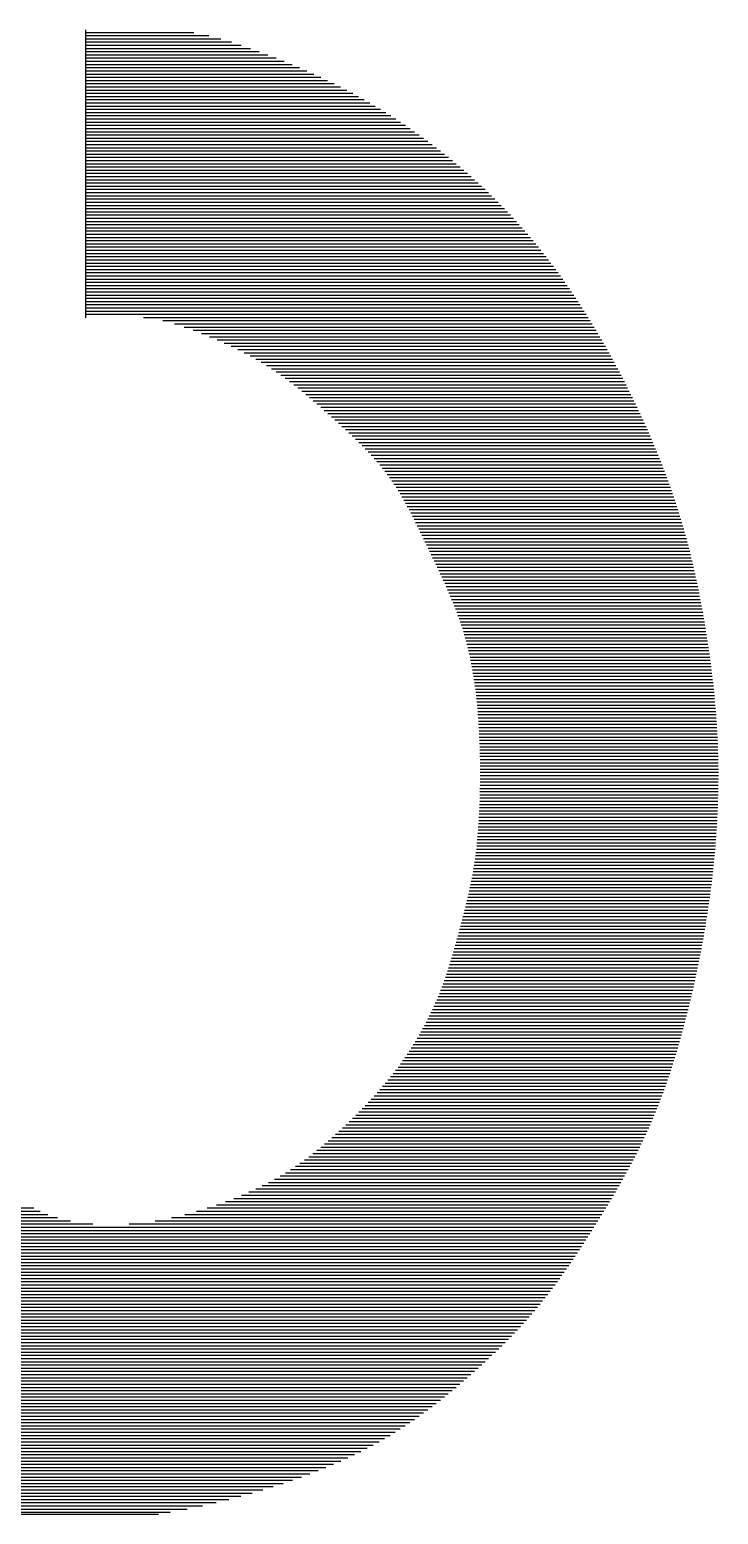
# Model space of a CAD drawing. Extents: x -2502 to 14741, y -2417 to 9756.
# Drawn here: x 8803.01 to 8817.53, y 1154.45 to 1185.73 of the extents above; entities that cross this region are included whole.
import ezdxf
from ezdxf.enums import TextEntityAlignment as Align
from ezdxf.xclip import XClip

# ---------------------------------------------------------------- set-up
doc = ezdxf.new("R2010")
doc.units = 0
doc.header["$LTSCALE"] = 60
doc.header["$MEASUREMENT"] = 0
doc.header["$XCLIPFRAME"] = 0
doc.layers.get('0').update_dxf_attribs({"linetype": 'CONTINUOUS'})
doc.layers.add('2017_67-102$0$RLA-FORMATO', color=7, linetype='CONTINUOUS')
doc.layers.add('2017_67-102$0$RLA-LOGO', color=7, linetype='CONTINUOUS')
doc.styles.add('2017_67-102$0$ROMAND', font='romand', dxfattribs={"height": 31.5})
doc.styles.add('2017_67-102$0$ROMANS', font='ROMANS.shx', dxfattribs={"height": 16.875})

# ---------------------------------------------------------------- blocks, each defined once
blk = doc.blocks.new('2017_67-102$0$viñeta-rl')
at = {"layer": '2017_67-102$0$RLA-LOGO', "color": 8, "true_color": 0x707070}
for p, q in [((-129.55, 269.884), (-129.55, 266.453)), ((-129.505, 269.892), (-129.505, 266.468)), ((-129.46, 269.899), (-129.46, 266.483)), ((-129.415, 269.907), (-129.415, 266.497)), ((-129.37, 269.914), (-129.37, 266.51)), ((-129.325, 269.921), (-129.325, 266.523)), ((-129.28, 269.928), (-129.28, 266.536)), ((-129.235, 269.935), (-129.235, 266.547)), ((-129.19, 269.942), (-129.19, 266.559)), ((-129.145, 269.948), (-129.145, 266.57)), ((-129.1, 269.955), (-129.1, 266.58)), ((-129.055, 269.961), (-129.055, 266.59)), ((-129.01, 269.967), (-129.01, 266.599)), ((-128.965, 269.973), (-128.965, 266.608)), ((-128.92, 269.979), (-128.92, 266.616)), ((-128.875, 269.985), (-128.875, 266.624)), ((-128.83, 269.99), (-128.83, 266.632)), ((-128.785, 269.996), (-128.785, 266.639)), ((-128.74, 270.001), (-128.74, 266.646)), ((-128.695, 270.006), (-128.695, 266.653)), ((-128.65, 270.011), (-128.65, 266.659)), ((-128.605, 270.016), (-128.605, 266.665)), ((-128.56, 270.02), (-128.56, 266.671)), ((-128.515, 270.025), (-128.515, 266.676)), ((-128.47, 270.029), (-128.47, 266.681)), ((-128.425, 270.033), (-128.425, 266.686)), ((-128.38, 270.037), (-128.38, 266.69)), ((-128.335, 270.041), (-128.335, 266.694)), ((-128.29, 270.045), (-128.29, 266.698)), ((-128.245, 270.048), (-128.245, 266.702)), ((-128.2, 270.051), (-128.2, 266.705)), ((-128.155, 270.055), (-128.155, 266.708)), ((-128.11, 270.058), (-128.11, 266.711)), ((-128.065, 270.06), (-128.065, 266.714)), ((-128.02, 270.063), (-128.02, 266.717)), ((-127.975, 270.065), (-127.975, 266.719)), ((-127.93, 270.068), (-127.93, 266.721)), ((-127.885, 270.07), (-127.885, 266.723)), ((-127.84, 270.072), (-127.84, 266.725)), ((-127.795, 270.074), (-127.795, 266.727)), ((-127.75, 270.075), (-127.75, 266.728)), ((-127.705, 270.076), (-127.705, 266.729)), ((-127.66, 270.078), (-127.66, 266.73)), ((-127.615, 270.079), (-127.615, 266.731)), ((-127.57, 270.079), (-127.57, 266.732)), ((-127.525, 270.08), (-127.525, 266.732)), ((-127.48, 270.081), (-127.48, 266.733)), ((-127.435, 270.081), (-127.435, 266.733)), ((-127.39, 270.081), (-127.39, 266.733)), ((-127.345, 270.081), (-127.345, 266.732)), ((-127.3, 270.08), (-127.3, 266.732)), ((-127.255, 270.08), (-127.255, 266.731)), ((-127.21, 270.079), (-127.21, 266.73)), ((-127.165, 270.079), (-127.165, 266.729)), ((-127.12, 270.078), (-127.12, 266.728)), ((-127.075, 270.076), (-127.075, 266.727)), ((-127.03, 270.075), (-127.03, 266.726)), ((-126.985, 270.073), (-126.985, 266.724)), ((-126.94, 270.072), (-126.94, 266.722)), ((-126.895, 270.07), (-126.895, 266.72)), ((-126.85, 270.068), (-126.85, 266.718)), ((-126.805, 270.066), (-126.805, 266.716)), ((-126.76, 270.063), (-126.76, 266.713)), ((-126.715, 270.061), (-126.715, 266.71)), ((-126.67, 270.058), (-126.67, 266.707)), ((-126.625, 270.055), (-126.625, 266.704)), ((-126.58, 270.052), (-126.58, 266.701)), ((-126.535, 270.049), (-126.535, 266.697)), ((-126.49, 270.046), (-126.49, 266.693)), ((-126.445, 270.042), (-126.445, 266.688)), ((-126.4, 270.039), (-126.4, 266.684)), ((-126.355, 270.035), (-126.355, 266.679)), ((-126.31, 270.031), (-126.31, 266.673)), ((-126.265, 270.027), (-126.265, 266.668)), ((-126.22, 270.022), (-126.22, 266.661)), ((-126.175, 270.018), (-126.175, 266.655)), ((-126.13, 270.013), (-126.13, 266.648)), ((-126.085, 270.009), (-126.085, 266.641)), ((-126.04, 270.004), (-126.04, 266.633)), ((-125.995, 269.999), (-125.995, 266.625)), ((-125.95, 269.993), (-125.95, 266.616)), ((-125.905, 269.988), (-125.905, 266.607)), ((-125.86, 269.983), (-125.86, 266.598)), ((-125.815, 269.977), (-125.815, 266.589)), ((-125.77, 269.971), (-125.77, 266.579)), ((-125.725, 269.965), (-125.725, 266.569)), ((-125.68, 269.959), (-125.68, 266.558)), ((-125.635, 269.953), (-125.635, 266.547)), ((-125.59, 269.947), (-125.59, 266.537)), ((-125.545, 269.94), (-125.545, 266.525)), ((-125.5, 269.933), (-125.5, 266.514)), ((-125.455, 269.927), (-125.455, 266.503)), ((-125.41, 269.92), (-125.41, 266.491)), ((-125.365, 269.912), (-125.365, 266.479)), ((-125.32, 269.905), (-125.32, 266.467)), ((-125.275, 269.898), (-125.275, 266.455)), ((-125.23, 269.89), (-125.23, 266.443)), ((-125.185, 269.883), (-125.185, 266.431)), ((-130.54, 269.678), (-130.54, 266.021)), ((-130.495, 269.689), (-130.495, 266.043)), ((-130.45, 269.7), (-130.45, 266.064)), ((-130.405, 269.711), (-130.405, 266.086)), ((-130.36, 269.722), (-130.36, 266.108)), ((-130.315, 269.732), (-130.315, 266.129)), ((-130.27, 269.742), (-130.27, 266.15)), ((-130.225, 269.753), (-130.225, 266.172)), ((-130.18, 269.762), (-130.18, 266.193)), ((-130.135, 269.772), (-130.135, 266.213)), ((-130.09, 269.782), (-130.09, 266.234)), ((-130.045, 269.791), (-130.045, 266.254)), ((-130, 269.8), (-130, 266.274)), ((-129.955, 269.809), (-129.955, 266.294)), ((-129.91, 269.818), (-129.91, 266.313)), ((-129.865, 269.827), (-129.865, 266.332)), ((-129.82, 269.836), (-129.82, 266.351)), ((-129.775, 269.844), (-129.775, 266.369)), ((-129.73, 269.852), (-129.73, 266.387)), ((-129.685, 269.861), (-129.685, 266.404)), ((-129.64, 269.869), (-129.64, 266.421)), ((-129.595, 269.876), (-129.595, 266.437)), ((-125.14, 269.875), (-125.14, 266.419)), ((-125.095, 269.867), (-125.095, 266.406)), ((-125.05, 269.859), (-125.05, 266.394)), ((-125.005, 269.85), (-125.005, 266.381)), ((-124.96, 269.842), (-124.96, 266.369)), ((-124.915, 269.833), (-124.915, 266.356)), ((-124.87, 269.825), (-124.87, 266.343)), ((-124.825, 269.816), (-124.825, 266.33)), ((-124.78, 269.807), (-124.78, 266.316)), ((-124.735, 269.798), (-124.735, 266.303)), ((-124.69, 269.789), (-124.69, 266.288)), ((-124.645, 269.779), (-124.645, 266.274)), ((-124.6, 269.77), (-124.6, 266.259)), ((-124.555, 269.76), (-124.555, 266.244)), ((-124.51, 269.75), (-124.51, 266.228)), ((-124.465, 269.74), (-124.465, 266.212)), ((-124.42, 269.73), (-124.42, 266.195)), ((-124.375, 269.72), (-124.375, 266.177)), ((-124.33, 269.709), (-124.33, 266.159)), ((-124.285, 269.699), (-124.285, 266.141)), ((-124.24, 269.688), (-124.24, 266.122)), ((-124.195, 269.677), (-124.195, 266.102)), ((-131.26, 269.469), (-131.26, 265.659)), ((-131.215, 269.483), (-131.215, 265.684)), ((-131.17, 269.498), (-131.17, 265.708)), ((-131.125, 269.512), (-131.125, 265.733)), ((-131.08, 269.527), (-131.08, 265.756)), ((-131.035, 269.54), (-131.035, 265.78)), ((-130.99, 269.554), (-130.99, 265.803)), ((-130.945, 269.568), (-130.945, 265.825)), ((-130.9, 269.581), (-130.9, 265.847)), ((-130.855, 269.594), (-130.855, 265.869)), ((-130.81, 269.606), (-130.81, 265.891)), ((-130.765, 269.619), (-130.765, 265.913)), ((-130.72, 269.631), (-130.72, 265.935)), ((-130.675, 269.643), (-130.675, 265.956)), ((-130.63, 269.655), (-130.63, 265.978)), ((-130.585, 269.667), (-130.585, 266)), ((-124.15, 269.666), (-124.15, 266.082)), ((-124.105, 269.655), (-124.105, 266.061)), ((-124.06, 269.644), (-124.06, 266.04)), ((-124.015, 269.632), (-124.015, 266.018)), ((-123.97, 269.621), (-123.97, 265.996)), ((-123.925, 269.609), (-123.925, 265.972)), ((-123.88, 269.597), (-123.88, 265.949)), ((-123.835, 269.585), (-123.835, 265.924)), ((-123.79, 269.573), (-123.79, 265.899)), ((-123.745, 269.561), (-123.745, 265.874)), ((-123.7, 269.548), (-123.7, 265.847)), ((-123.655, 269.536), (-123.655, 265.82)), ((-123.61, 269.523), (-123.61, 265.793)), ((-123.565, 269.51), (-123.565, 265.764)), ((-123.52, 269.496), (-123.52, 265.735)), ((-123.475, 269.483), (-123.475, 265.705)), ((-123.43, 269.469), (-123.43, 265.674)), ((-131.845, 269.254), (-131.845, 265.243)), ((-131.8, 269.272), (-131.8, 265.282)), ((-131.755, 269.29), (-131.755, 265.321)), ((-131.71, 269.307), (-131.71, 265.357)), ((-131.665, 269.324), (-131.665, 265.393)), ((-131.62, 269.341), (-131.62, 265.427)), ((-131.575, 269.358), (-131.575, 265.459)), ((-131.53, 269.375), (-131.53, 265.491)), ((-131.485, 269.391), (-131.485, 265.521)), ((-131.44, 269.407), (-131.44, 265.55)), ((-131.395, 269.423), (-131.395, 265.579)), ((-131.35, 269.438), (-131.35, 265.606)), ((-131.305, 269.453), (-131.305, 265.633)), ((-123.385, 269.455), (-123.385, 265.643)), ((-123.34, 269.441), (-123.34, 265.611)), ((-123.295, 269.427), (-123.295, 265.578)), ((-123.25, 269.412), (-123.25, 265.544)), ((-123.205, 269.397), (-123.205, 265.509)), ((-123.16, 269.382), (-123.16, 265.473)), ((-123.115, 269.367), (-123.115, 265.437)), ((-123.07, 269.351), (-123.07, 265.399)), ((-123.025, 269.336), (-123.025, 265.361)), ((-122.98, 269.319), (-122.98, 265.322)), ((-122.935, 269.303), (-122.935, 265.283)), ((-122.89, 269.286), (-122.89, 265.242)), ((-122.845, 269.269), (-122.845, 265.201)), ((-132.295, 269.064), (-132.295, 264.79)), ((-132.25, 269.084), (-132.25, 264.839)), ((-132.205, 269.104), (-132.205, 264.887)), ((-132.16, 269.123), (-132.16, 264.935)), ((-132.115, 269.143), (-132.115, 264.982)), ((-132.07, 269.162), (-132.07, 265.028)), ((-132.025, 269.181), (-132.025, 265.073)), ((-131.98, 269.199), (-131.98, 265.117)), ((-131.935, 269.218), (-131.935, 265.16)), ((-131.89, 269.236), (-131.89, 265.202)), ((-122.8, 269.252), (-122.8, 265.158)), ((-122.755, 269.235), (-122.755, 265.116)), ((-122.71, 269.217), (-122.71, 265.072)), ((-122.665, 269.199), (-122.665, 265.028)), ((-122.62, 269.18), (-122.62, 264.983)), ((-122.575, 269.161), (-122.575, 264.937)), ((-122.53, 269.142), (-122.53, 264.89)), ((-122.485, 269.122), (-122.485, 264.843)), ((-122.44, 269.103), (-122.44, 264.796)), ((-122.395, 269.082), (-122.395, 264.747)), ((-122.35, 269.062), (-122.35, 264.698)), ((-132.745, 268.851), (-132.745, 264.28)), ((-132.7, 268.873), (-132.7, 264.334)), ((-132.655, 268.895), (-132.655, 264.387)), ((-132.61, 268.917), (-132.61, 264.439)), ((-132.565, 268.939), (-132.565, 264.491)), ((-132.52, 268.96), (-132.52, 264.542)), ((-132.475, 268.981), (-132.475, 264.592)), ((-132.43, 269.002), (-132.43, 264.642)), ((-132.385, 269.023), (-132.385, 264.692)), ((-132.34, 269.043), (-132.34, 264.741)), ((-122.305, 269.04), (-122.305, 264.648)), ((-122.26, 269.019), (-122.26, 264.598)), ((-122.215, 268.997), (-122.215, 264.545)), ((-122.17, 268.975), (-122.17, 264.492)), ((-122.125, 268.953), (-122.125, 264.437)), ((-122.08, 268.93), (-122.08, 264.381)), ((-122.035, 268.907), (-122.035, 264.323)), ((-121.99, 268.884), (-121.99, 264.263)), ((-121.945, 268.86), (-121.945, 264.2)), ((-133.15, 268.642), (-133.15, 263.729)), ((-133.105, 268.666), (-133.105, 263.799)), ((-133.06, 268.69), (-133.06, 263.866)), ((-133.015, 268.714), (-133.015, 263.93)), ((-132.97, 268.737), (-132.97, 263.993)), ((-132.925, 268.761), (-132.925, 264.053)), ((-132.88, 268.784), (-132.88, 264.112)), ((-132.835, 268.806), (-132.835, 264.169)), ((-132.79, 268.829), (-132.79, 264.225)), ((-121.9, 268.836), (-121.9, 264.135)), ((-121.855, 268.811), (-121.855, 264.066)), ((-121.81, 268.787), (-121.81, 263.995)), ((-121.765, 268.762), (-121.765, 263.92)), ((-121.72, 268.737), (-121.72, 263.841)), ((-121.675, 268.711), (-121.675, 263.757)), ((-121.63, 268.685), (-121.63, 263.67)), ((-121.585, 268.659), (-121.585, 263.578)), ((-121.54, 268.633), (-121.54, 263.48)), ((-133.51, 268.442), (-133.51, 263.034)), ((-133.465, 268.468), (-133.465, 263.136)), ((-133.42, 268.493), (-133.42, 263.234)), ((-133.375, 268.519), (-133.375, 263.326)), ((-133.33, 268.544), (-133.33, 263.415)), ((-133.285, 268.569), (-133.285, 263.499)), ((-133.24, 268.594), (-133.24, 263.579)), ((-133.195, 268.618), (-133.195, 263.656)), ((-121.495, 268.607), (-121.495, 263.377)), ((-121.45, 268.58), (-121.45, 263.268)), ((-121.405, 268.553), (-121.405, 263.152)), ((-121.36, 268.526), (-121.36, 263.028)), ((-121.315, 268.499), (-121.315, 262.894)), ((-121.27, 268.471), (-121.27, 262.747)), ((-121.225, 268.444), (-121.225, 262.583)), ((-133.87, 268.225), (-133.87, 261.187)), ((-133.825, 268.253), (-133.825, 261.999)), ((-133.78, 268.281), (-133.78, 262.27)), ((-133.735, 268.308), (-133.735, 262.436)), ((-133.69, 268.335), (-133.69, 262.573)), ((-133.645, 268.362), (-133.645, 262.697)), ((-133.6, 268.389), (-133.6, 262.815)), ((-133.555, 268.416), (-133.555, 262.927)), ((-121.18, 268.416), (-121.18, 262.394)), ((-121.135, 268.388), (-121.135, 262.162)), ((-121.09, 268.36), (-121.09, 261.801)), ((-121.045, 268.331), (-121.045, 245.081)), ((-121, 268.303), (-121, 245.136)), ((-120.955, 268.274), (-120.955, 245.192)), ((-120.91, 268.246), (-120.91, 245.252)), ((-120.865, 268.217), (-120.865, 245.314)), ((-134.185, 268.019), (-134.185, 261.187)), ((-134.14, 268.049), (-134.14, 261.187)), ((-134.095, 268.079), (-134.095, 261.187)), ((-134.05, 268.109), (-134.05, 261.187)), ((-134.005, 268.138), (-134.005, 261.187)), ((-133.96, 268.167), (-133.96, 261.187)), ((-133.915, 268.196), (-133.915, 261.187)), ((-120.82, 268.188), (-120.82, 245.38)), ((-120.775, 268.159), (-120.775, 245.151)), ((-120.73, 268.129), (-120.73, 244.82)), ((-120.685, 268.099), (-120.685, 244.579)), ((-120.64, 268.069), (-120.64, 244.347)), ((-120.595, 268.039), (-120.595, 244.122)), ((-120.55, 268.009), (-120.55, 243.905)), ((-134.5, 267.795), (-134.5, 261.187)), ((-134.455, 267.828), (-134.455, 261.187)), ((-134.41, 267.861), (-134.41, 261.187)), ((-134.365, 267.893), (-134.365, 261.187)), ((-134.32, 267.925), (-134.32, 261.187)), ((-134.275, 267.957), (-134.275, 261.187)), ((-134.23, 267.988), (-134.23, 261.187)), ((-120.505, 267.978), (-120.505, 243.697)), ((-120.46, 267.947), (-120.46, 243.5)), ((-120.415, 267.915), (-120.415, 243.323)), ((-120.37, 267.883), (-120.37, 243.17)), ((-120.325, 267.851), (-120.325, 243.039)), ((-120.28, 267.818), (-120.28, 242.926)), ((-134.77, 267.587), (-134.77, 261.187)), ((-134.725, 267.623), (-134.725, 261.187)), ((-134.68, 267.659), (-134.68, 261.187)), ((-134.635, 267.693), (-134.635, 261.187)), ((-134.59, 267.728), (-134.59, 261.187)), ((-134.545, 267.762), (-134.545, 261.187)), ((-120.235, 267.785), (-120.235, 242.827)), ((-120.19, 267.751), (-120.19, 242.74)), ((-120.145, 267.717), (-120.145, 242.661)), ((-120.1, 267.683), (-120.1, 242.588)), ((-120.055, 267.647), (-120.055, 242.52)), ((-120.01, 267.611), (-120.01, 242.456)), ((-134.995, 267.401), (-134.995, 261.187)), ((-134.95, 267.439), (-134.95, 261.187)), ((-134.905, 267.477), (-134.905, 261.187)), ((-134.86, 267.514), (-134.86, 261.187)), ((-134.815, 267.551), (-134.815, 261.187)), ((-119.965, 267.575), (-119.965, 242.395)), ((-119.92, 267.538), (-119.92, 242.338)), ((-119.875, 267.5), (-119.875, 242.283)), ((-119.83, 267.461), (-119.83, 242.23)), ((-119.785, 267.422), (-119.785, 242.179)), ((-119.74, 267.382), (-119.74, 242.13)), ((-135.22, 267.201), (-135.22, 261.187)), ((-135.175, 267.242), (-135.175, 261.187)), ((-135.13, 267.282), (-135.13, 261.187)), ((-135.085, 267.323), (-135.085, 261.187)), ((-135.04, 267.362), (-135.04, 261.187)), ((-119.695, 267.342), (-119.695, 242.082)), ((-119.65, 267.301), (-119.65, 242.035)), ((-119.605, 267.259), (-119.605, 241.99)), ((-119.56, 267.216), (-119.56, 241.946)), ((-119.515, 267.173), (-119.515, 241.903)), ((-135.445, 266.985), (-135.445, 261.187)), ((-135.4, 267.029), (-135.4, 261.187)), ((-135.355, 267.073), (-135.355, 261.187)), ((-135.31, 267.116), (-135.31, 261.187)), ((-135.265, 267.159), (-135.265, 261.187)), ((-119.47, 267.129), (-119.47, 241.861)), ((-119.425, 267.084), (-119.425, 241.82)), ((-119.38, 267.039), (-119.38, 241.781)), ((-119.335, 266.993), (-119.335, 241.742)), ((-135.67, 266.753), (-135.67, 261.187)), ((-135.625, 266.801), (-135.625, 261.187)), ((-135.58, 266.848), (-135.58, 261.187)), ((-135.535, 266.894), (-135.535, 261.187)), ((-135.49, 266.94), (-135.49, 261.187)), ((-119.29, 266.947), (-119.29, 241.705)), ((-119.245, 266.899), (-119.245, 241.67)), ((-119.2, 266.852), (-119.2, 241.635)), ((-119.155, 266.803), (-119.155, 241.602)), ((-119.11, 266.754), (-119.11, 241.57)), ((-135.85, 266.554), (-135.85, 261.187)), ((-135.805, 266.605), (-135.805, 261.187)), ((-135.76, 266.655), (-135.76, 261.187)), ((-135.715, 266.705), (-135.715, 261.187)), ((-119.065, 266.704), (-119.065, 241.54)), ((-119.02, 266.654), (-119.02, 241.511)), ((-118.975, 266.603), (-118.975, 241.483)), ((-118.93, 266.552), (-118.93, 241.457)), ((-136.03, 266.343), (-136.03, 261.187)), ((-135.985, 266.397), (-135.985, 261.187)), ((-135.94, 266.45), (-135.94, 261.187)), ((-135.895, 266.503), (-135.895, 261.187)), ((-118.885, 266.5), (-118.885, 241.431)), ((-118.84, 266.447), (-118.84, 241.407)), ((-118.795, 266.394), (-118.795, 241.385)), ((-118.75, 266.34), (-118.75, 241.363)), ((-136.165, 266.175), (-136.165, 261.187)), ((-136.12, 266.232), (-136.12, 261.187)), ((-136.075, 266.288), (-136.075, 261.187)), ((-118.705, 266.285), (-118.705, 241.343)), ((-118.66, 266.23), (-118.66, 241.324)), ((-118.615, 266.173), (-118.615, 241.306)), ((-136.345, 265.937), (-136.345, 261.187)), ((-136.3, 265.998), (-136.3, 261.187)), ((-136.255, 266.058), (-136.255, 261.187)), ((-136.21, 266.117), (-136.21, 261.187)), ((-118.57, 266.116), (-118.57, 241.29)), ((-118.525, 266.057), (-118.525, 241.275)), ((-118.48, 265.998), (-118.48, 241.261)), ((-118.435, 265.937), (-118.435, 241.249)), ((-136.48, 265.747), (-136.48, 261.187)), ((-136.435, 265.812), (-136.435, 261.187)), ((-136.39, 265.875), (-136.39, 261.187)), ((-118.39, 265.875), (-118.39, 241.237)), ((-118.345, 265.811), (-118.345, 241.227)), ((-118.3, 265.746), (-118.3, 241.218)), ((-136.615, 265.546), (-136.615, 261.187)), ((-136.57, 265.615), (-136.57, 261.187)), ((-136.525, 265.682), (-136.525, 261.187)), ((-118.255, 265.679), (-118.255, 241.21)), ((-118.21, 265.61), (-118.21, 241.203)), ((-118.165, 265.539), (-118.165, 241.196)), ((-136.75, 265.332), (-136.75, 261.187)), ((-136.705, 265.405), (-136.705, 261.187)), ((-136.66, 265.477), (-136.66, 261.187)), ((-118.12, 265.466), (-118.12, 241.19)), ((-118.075, 265.39), (-118.075, 241.184)), ((-118.03, 265.311), (-118.03, 241.178)), ((-136.885, 265.103), (-136.885, 261.187)), ((-136.84, 265.182), (-136.84, 261.187)), ((-136.795, 265.258), (-136.795, 261.187)), ((-117.985, 265.229), (-117.985, 241.173)), ((-117.94, 265.145), (-117.94, 241.167)), ((-136.975, 264.941), (-136.975, 261.187)), ((-136.93, 265.023), (-136.93, 261.187)), ((-117.895, 265.057), (-117.895, 241.162)), ((-117.85, 264.966), (-117.85, 241.157)), ((-137.11, 264.681), (-137.11, 261.187)), ((-137.065, 264.77), (-137.065, 261.187)), ((-137.02, 264.857), (-137.02, 261.187)), ((-117.805, 264.872), (-117.805, 241.152)), ((-117.76, 264.774), (-117.76, 241.147)), ((-117.715, 264.672), (-117.715, 241.142)), ((-137.2, 264.494), (-137.2, 261.187)), ((-137.155, 264.589), (-137.155, 261.187)), ((-117.67, 264.565), (-117.67, 241.138)), ((-137.29, 264.297), (-137.29, 261.187)), ((-137.245, 264.397), (-137.245, 261.187)), ((-117.625, 264.455), (-117.625, 241.133)), ((-117.58, 264.34), (-117.58, 241.129)), ((-137.38, 264.088), (-137.38, 261.187)), ((-137.335, 264.194), (-137.335, 261.187)), ((-117.535, 264.219), (-117.535, 241.125)), ((-117.49, 264.094), (-117.49, 241.121)), ((-137.47, 263.865), (-137.47, 261.187)), ((-137.425, 263.978), (-137.425, 261.187)), ((-117.445, 263.962), (-117.445, 241.117)), ((-137.56, 263.628), (-137.56, 261.187)), ((-137.515, 263.749), (-137.515, 261.187)), ((-117.4, 263.825), (-117.4, 241.113)), ((-117.355, 263.68), (-117.355, 241.11)), ((-137.605, 263.504), (-137.605, 261.187)), ((-117.31, 263.528), (-117.31, 241.106)), ((-137.695, 263.237), (-137.695, 261.187)), ((-137.65, 263.375), (-137.65, 261.187)), ((-117.265, 263.369), (-117.265, 241.103)), ((-137.74, 263.088), (-137.74, 261.187)), ((-117.22, 263.2), (-117.22, 241.1)), ((-117.175, 263.021), (-117.175, 241.098)), ((-137.785, 262.918), (-137.785, 261.187)), ((-117.13, 262.829), (-117.13, 241.095)), ((-137.83, 262.709), (-137.83, 261.187)), ((-117.085, 262.616), (-117.085, 241.093)), ((-117.04, 262.373), (-117.04, 241.091)), ((-117.016, 246.625), (-117.016, 262.21)), ((-137.872, 261.187), (-133.826, 261.187)), ((-121.09, 261.286), (-121.09, 256.698)), ((-121.135, 260.974), (-121.135, 256.686)), ((-121.18, 260.793), (-121.18, 256.674)), ((-121.27, 260.548), (-121.27, 256.646)), ((-121.225, 260.656), (-121.225, 256.66)), ((-121.315, 260.46), (-121.315, 256.631))]:
    blk.add_line(p, q, dxfattribs=at)
at = {"layer": '2017_67-102$0$RLA-FORMATO', "color": 4, "style": '2017_67-102$0$ROMAND'}
for tag, p in [('DESAR', (-1255.783, 233.263)), ('PRELIM', (-1123.111, 233.263)), ('PROP', (-989.639, 233.263)), ('CONST', (-823.737, 233.263))]:
    blk.add_attdef(tag, p, '', height=16, dxfattribs=at)
at = {"layer": '2017_67-102$0$RLA-FORMATO', "color": 2, "style": '2017_67-102$0$ROMANS'}
for tag, p, height in [('REVNO1', (-1394.08, 180.648), 10), ('DETNO1', (-1358.401, 180.648), 10), ('FECHA1', (-880.483, 180.648), 10), ('REVNO2', (-1394.08, 155.648), 10), ('DETNO2', (-1358.401, 155.648), 10), ('FECHA2', (-880.483, 155.648), 10), ('REVNO3', (-1394.08, 130.649), 10), ('DETNO3', (-1358.401, 130.649), 10), ('FECHA3', (-880.483, 130.649), 10), ('REVNO4', (-1394.08, 105.649), 10), ('DETNO4', (-1358.401, 105.649), 10), ('FECHA4', (-880.483, 105.649), 10), ('REVNO5', (-1394.08, 80.649), 11.25), ('DETNO5', (-1358.401, 80.649), 10), ('FECHA5', (-880.483, 80.649), 10), ('REVNO6', (-1392.274, 55.649), 10), ('DETNO6', (-1356.594, 55.649), 10), ('FECHA6', (-878.676, 55.649), 10), ('INGENIERO', (-741.067, 33.399), 10), ('DIBUJANTE', (-571.615, 33.401), 10), ('REVNO7', (-1394.08, 30.65), 10), ('DETNO7', (-1358.401, 30.65), 10), ('FECHA7', (-880.483, 30.65), 10), ('REVNO8', (-1394.08, 8.603), 10), ('DETNO8', (-1358.401, 8.603), 10), ('FECHA8', (-880.483, 8.603), 10), ('PROYECTISTA', (-740.886, 4.812), 10), ('INGENIERO', (-568.569, 4.615), 10)]:
    blk.add_attdef(tag, p, '', height=height, dxfattribs=at)
for tag, p in [('PERSNO1', (-946.608, 180.648)), ('PERSNO2', (-946.608, 155.648)), ('PERSNO3', (-946.608, 130.649)), ('PERSNO4', (-946.608, 105.649)), ('PERSNO5', (-946.608, 80.649)), ('PERSNO6', (-946.608, 55.649)), ('PERSNO7', (-946.608, 30.65)), ('PERSNO8', (-946.608, 8.603))]:
    blk.add_attdef(tag, text='', height=10, dxfattribs=at).set_placement(p, align=Align.CENTER)
at = {"layer": '2017_67-102$0$RLA-FORMATO', "color": 5, "style": '2017_67-102$0$ROMAND'}
blk.add_attdef('PROYECTO', text='', height=16.9, dxfattribs=at).set_placement((-289.167, 165.033), align=Align.MIDDLE)
for tag, p in [('TITULO1', (-567.962, 108.18)), ('TITULO2', (-567.962, 74.225))]:
    blk.add_attdef(tag, p, '', height=20, dxfattribs=at)
at = {"layer": '2017_67-102$0$RLA-FORMATO', "color": 2, "style": '2017_67-102$0$ROMANS'}
for tag, p in [('NOMARCH', (-1424.041, 5.527)), ('FECHA', (-1406.947, 5.527))]:
    blk.add_attdef(tag, p, '', height=11.25, rotation=90, dxfattribs=at)
at = {"layer": '2017_67-102$0$RLA-FORMATO', "color": 5, "style": '2017_67-102$0$ROMAND', "width": 0.967839}
blk.add_attdef('NUMERO', text='', height=24, dxfattribs=at).set_placement((-290.268, 13.329), (-62.411, 13.329), align=Align.FIT)
at = {"layer": '2017_67-102$0$RLA-FORMATO', "color": 5, "style": '2017_67-102$0$ROMAND', "flags": 12}
blk.add_attdef('REVISION', text='', height=24, dxfattribs=at).set_placement((-24.501, 25.329), align=Align.MIDDLE)
blk = doc.blocks.new('2017_67-102')
at = {"layer": '2017_67-102$0$RLA-FORMATO', "xscale": 1.5, "yscale": 1.5, "zscale": 1.5, "rotation": 270}
blk.add_blockref('2017_67-102$0$viñeta-rl', (0, 0), dxfattribs=at)

msp = doc.modelspace()

# ---------------------------------------------------------------- block references
ref = msp.add_blockref('2017_67-102', (8412.406, 978.926))
XClip(ref).set_block_clipping_path([(-3687.0188045871, -2187.7762680597), (2000.0933418176, 1123.9194592869)])

doc.saveas('drawing.dxf')
